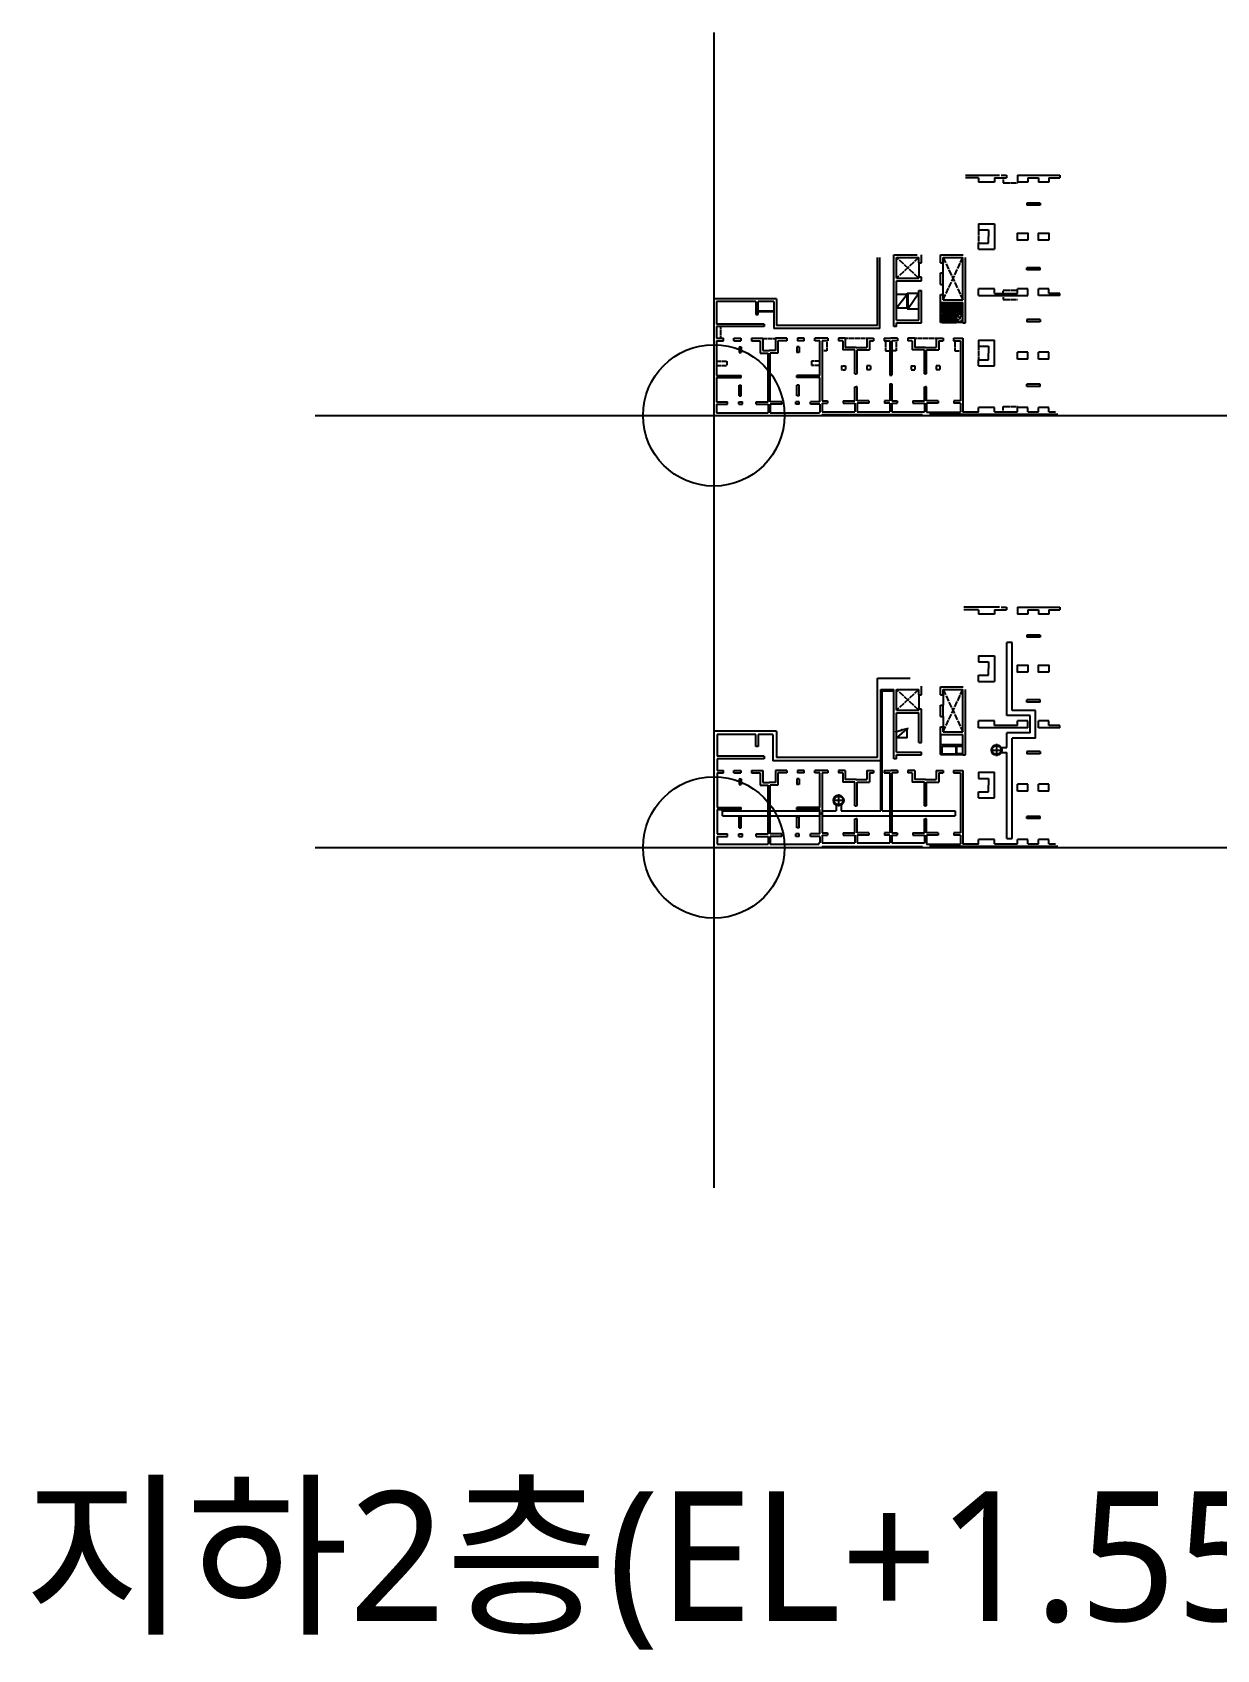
# Model space of a CAD drawing. Header units: millimetres. Extents: x 317501 to 2277231, y -321722 to 1186893.
# Drawn here: x 703981 to 841040, y 999723 to 1186893 of the extents above; entities that cross this region are included whole.
import ezdxf
from ezdxf.enums import TextEntityAlignment as Align

# ---------------------------------------------------------------- set-up
doc = ezdxf.new("R2010")
doc.units = ezdxf.units.MM
doc.header["$LTSCALE"] = 57
doc.linetypes.add('XS-지하주차장$0$DDOT', pattern=[14, 12, -1, 0, -1])
doc.linetypes.add('XS-지하주차장$0$HID', pattern=[2.3, 1.5, -0.8])
for name, color, linetype in [('XS-지하주차장$0$DASH', 8, 'Continuous'), ('XS-지하주차장$0$EL7', 7, 'Continuous'), ('XS-지하주차장$0$FP-CORE', 8, 'Continuous'), ('XS-지하주차장$0$OPEN', 9, 'XS-지하주차장$0$DDOT'), ('XS-지하주차장$0$STEEL', 9, 'Continuous'), ('XS-지하주차장$0$TEXT', 3, 'Continuous'), ('XS-지하주차장$0$W1', 2, 'Continuous'), ('XS-지하주차장$0$W2', 9, 'Continuous'), ('XS-지하주차장$0$집수정-주동', 21, 'Continuous'), ('XS-지하주차장$0$트렌치-주동', 21, 'Continuous')]:
    doc.layers.add(name, color=color, linetype=linetype)
doc.layers.add('XS-지하주차장$0$DEFPOINT', color=144, linetype='Continuous', plot=False)
doc.layers.add('XS-지하주차장$0$PD', color=145, linetype='XS-지하주차장$0$HID', plot=False)
doc.styles.add('XS-지하주차장$0$맑은고딕', font='malgun.ttf')

# ---------------------------------------------------------------- blocks, each defined once
blk = doc.blocks.new('XS-지하주차장$0$B1-1')
at = {"layer": 'XS-지하주차장$0$DASH'}
h = blk.add_hatch(dxfattribs=at)
h.set_pattern_fill('DASH', color=256, scale=350, angle=180, style=0)
h.set_pattern_definition([(2e-15, (-353891.64, 9798.91), (43.75, 43.75), [43.75, -43.75])])
h.paths.add_polyline_path([(26265, 13075), (28835, 13075), (28835, 11910), (26265, 11910)])
h = blk.add_hatch(dxfattribs=at)
h.set_pattern_fill('DASH', color=256, scale=350, angle=180, style=0)
h.set_pattern_definition([(2e-15, (-353891.64, 8753.91), (43.75, 43.75), [43.75, -43.75])])
h.paths.add_polyline_path([(26440, 11720), (28040, 11720), (28040, 10755), (26440, 10755)])
blk.add_line((26440, 10755), (28040, 10755), dxfattribs=at)
at = {"layer": 'XS-지하주차장$0$EL7'}
for p, q in [((23735, 17670), (23735, 16000)), ((26535, 16485), (26535, 17675)), ((26535, 13975), (26535, 15165))]:
    blk.add_line(p, q, dxfattribs=at)
at = {"layer": 'XS-지하주차장$0$FP-CORE'}
for p, q in [((22368, 13980), (21135, 13980)), ((22368, 13980), (21135, 12420)), ((22368, 14150), (23735, 14150)), ((22368, 12330), (22368, 14150)), ((22503, 12330), (22503, 14150)), ((23735, 14150), (22503, 12330)), ((22365, 12420), (21135, 12420)), ((22368, 12330), (23735, 12330))]:
    blk.add_line(p, q, dxfattribs=at)
at = {"layer": 'XS-지하주차장$0$OPEN'}
for p, q in [((23735, 15875), (21135, 18275)), ((23735, 18275), (21135, 15875)), ((26535, 13375), (28835, 18275)), ((26535, 18275), (28835, 13375)), ((28130, 11720), (28835, 10830)), ((28835, 11720), (28130, 10830))]:
    blk.add_line(p, q, dxfattribs=at)
at = {"layer": 'XS-지하주차장$0$PD'}
for p, q in [((33485, 27500), (33485, 26905)), ((33485, 26905), (35130, 26905)), ((30665, 19925), (30665, 21475)), ((33485, 14495), (35130, 14495)), ((33485, 14085), (33485, 14495)), ((33485, 13835), (33485, 13425)), ((33485, 13425), (35130, 13425)), ((770, 10275), (770, 8925)), ((5675, 8895), (7125, 8895)), ((13065, 8625), (13065, 7465)), ((17705, 8895), (15215, 8895)), ((19855, 8625), (19855, 7465)), ((21105, 8625), (21105, 7465)), ((25745, 8895), (23255, 8895)), ((27895, 8625), (27895, 7465)), ((30665, 6445), (30665, 7995)), ((350, 6275), (1495, 6275)), ((350, 5765), (1495, 5765)), ((1495, 6275), (1495, 5765)), ((12290, 6275), (11305, 6275)), ((11305, 6275), (11305, 5765)), ((12290, 5765), (11305, 5765)), ((13065, 7465), (12540, 7465)), ((14785, 5725), (15225, 5725)), ((14785, 5725), (14785, 5270)), ((15225, 5725), (15225, 5270)), ((18135, 5725), (17695, 5725)), ((17695, 5725), (17695, 5270)), ((18135, 5725), (18135, 5270)), ((19855, 7465), (20355, 7465)), ((21105, 7465), (20605, 7465)), ((22825, 5725), (23265, 5725)), ((22825, 5725), (22825, 5270)), ((23265, 5725), (23265, 5270)), ((26175, 5725), (25735, 5725)), ((25735, 5725), (25735, 5270)), ((26175, 5725), (26175, 5270)), ((27895, 7465), (28535, 7465)), ((14785, 5270), (15225, 5270)), ((18135, 5270), (17695, 5270)), ((22825, 5270), (23265, 5270)), ((26175, 5270), (25735, 5270)), ((33485, 1015), (35130, 1015)), ((33485, 420), (33485, 1015))]:
    blk.add_line(p, q, dxfattribs=at)
at = {"layer": 'XS-지하주차장$0$STEEL'}
for p, q in [((26235, 11910), (26235, 13075)), ((26265, 11910), (26235, 11910)), ((26265, 11910), (26265, 13075))]:
    blk.add_line(p, q, dxfattribs=at)
at = {"layer": 'XS-지하주차장$0$W1'}
for p, q in [((29145, 27800), (33060, 27800)), ((30635, 27500), (29145, 27500)), ((30635, 27500), (30635, 27000)), ((32495, 27000), (30635, 27000)), ((32495, 27500), (32495, 27000)), ((32495, 27500), (33860, 27500)), ((33260, 27800), (33860, 27800)), ((33860, 27800), (33860, 27500)), ((35130, 27800), (35130, 27000)), ((35130, 27800), (40060, 27800)), ((36330, 27000), (35130, 27000)), ((36330, 27500), (37575, 27500)), ((36330, 27500), (36330, 27000)), ((37575, 27500), (37575, 27000)), ((38775, 27000), (37575, 27000)), ((38775, 27500), (38775, 27000)), ((38775, 27500), (40060, 27500)), ((40060, 27800), (40060, 27500)), ((37775, 24570), (36240, 24570)), ((36240, 24570), (36240, 24320)), ((37775, 24570), (37775, 24320)), ((37775, 24320), (36240, 24320)), ((30635, 22175), (30635, 21475)), ((30635, 22175), (32495, 22175)), ((30635, 21475), (31795, 21475)), ((31795, 21475), (31795, 20700)), ((31795, 19925), (31795, 20700)), ((32495, 22175), (32495, 19225)), ((30635, 19225), (30635, 19925)), ((30635, 19925), (31795, 19925)), ((30635, 19225), (32495, 19225)), ((18935, 10415), (18935, 18275)), ((19235, 10065), (19235, 18275)), ((20835, 10275), (20835, 18575)), ((20835, 18575), (23535, 18575)), ((21135, 15875), (21135, 18275)), ((21135, 18275), (23735, 18275)), ((23735, 17670), (23735, 18275)), ((23735, 17670), (24035, 17670)), ((24035, 17670), (24035, 18575)), ((26235, 18575), (28845, 18575)), ((26235, 17675), (26235, 18575)), ((26235, 17675), (26535, 17675)), ((26535, 18275), (28835, 18275)), ((26535, 17675), (26535, 18275)), ((28835, 13375), (28835, 18275)), ((29135, 10725), (29135, 18275)), ((37775, 17080), (36240, 17080)), ((36240, 16830), (36240, 17080)), ((37775, 16830), (37775, 17080)), ((21135, 15875), (23735, 15875)), ((21135, 11025), (21135, 15575)), ((21135, 15575), (24035, 15575)), ((23735, 15875), (23735, 16000)), ((24035, 16000), (23735, 16000)), ((24035, 15575), (24035, 16000)), ((26235, 15165), (26235, 16485)), ((26235, 16485), (26535, 16485)), ((26235, 15165), (26535, 15165)), ((26535, 15165), (26535, 16485)), ((37775, 16830), (36240, 16830)), ((7250, 13475), (0, 13475)), ((0, 13475), (0, 0)), ((300, 13175), (300, 10575)), ((4850, 13175), (300, 13175)), ((4850, 13175), (4850, 11685)), ((6950, 13175), (5150, 13175)), ((5150, 11685), (5150, 13175)), ((6950, 13175), (6950, 10065)), ((7250, 13475), (7250, 10415)), ((23735, 11025), (23735, 14465)), ((23735, 14465), (24035, 14465)), ((24035, 10725), (24035, 14465)), ((26235, 13075), (26235, 13975)), ((26235, 13975), (26535, 13975)), ((26535, 13375), (26535, 13975)), ((26535, 13375), (28835, 13375)), ((32495, 14660), (30635, 14660)), ((30635, 13860), (30635, 14660)), ((30635, 13860), (36330, 13860)), ((32495, 14110), (32495, 14660)), ((32495, 14110), (35130, 14110)), ((35130, 14110), (35130, 14660)), ((36330, 14660), (35130, 14660)), ((36330, 13860), (36330, 14660)), ((37575, 13860), (37575, 14660)), ((38775, 14660), (37575, 14660)), ((40060, 13860), (37575, 13860)), ((38775, 14110), (38775, 14660)), ((40060, 14110), (38775, 14110)), ((40060, 13860), (40060, 14110)), ((4850, 11685), (5150, 11685)), ((26235, 13075), (28835, 13075)), ((28835, 10725), (28835, 13075)), ((5840, 10575), (300, 10575)), ((5840, 10275), (300, 10275)), ((300, 10275), (300, 8925)), ((5840, 10575), (5840, 10275)), ((19235, 10065), (6950, 10065)), ((18935, 10415), (7250, 10415)), ((21135, 10275), (20835, 10275)), ((21135, 11025), (23735, 11025)), ((21135, 10275), (21135, 10725)), ((21135, 10725), (24035, 10725)), ((28835, 10725), (29135, 10725)), ((37775, 11090), (36240, 11090)), ((36240, 11090), (36240, 10840)), ((37775, 10840), (36240, 10840)), ((37775, 11090), (37775, 10840)), ((300, 8925), (1115, 8925)), ((300, 8625), (1115, 8625)), ((300, 8625), (300, 4630)), ((1115, 8625), (1115, 8925)), ((2325, 8625), (2325, 8925)), ((2325, 8925), (3125, 8925)), ((2325, 8625), (3125, 8625)), ((2930, 7925), (2930, 7295)), ((2930, 7925), (3180, 7925)), ((3125, 8925), (3125, 8625)), ((3180, 7925), (3180, 7295)), ((4345, 8925), (4345, 8625)), ((4345, 8925), (5675, 8925)), ((4345, 8625), (5375, 8625)), ((5375, 8625), (5375, 7205)), ((5675, 8925), (5675, 7505)), ((5675, 7505), (6400, 7505)), ((7125, 7505), (6400, 7505)), ((8455, 8925), (7125, 8925)), ((7125, 8925), (7125, 7505)), ((8455, 8625), (7425, 8625)), ((7425, 8625), (7425, 7205)), ((8455, 8925), (8455, 8625)), ((9620, 7925), (9620, 7295)), ((9870, 7925), (9620, 7925)), ((9675, 8925), (9675, 8625)), ((10475, 8925), (9675, 8925)), ((10475, 8625), (9675, 8625)), ((9870, 7925), (9870, 7295)), ((10475, 8625), (10475, 8925)), ((11685, 8625), (11685, 8925)), ((12440, 8925), (11685, 8925)), ((12290, 8625), (11685, 8625)), ((12290, 4630), (12290, 8625)), ((13205, 8925), (12440, 8925)), ((12540, 8625), (12540, 1705)), ((13205, 8625), (12540, 8625)), ((13205, 8925), (13205, 8625)), ((15215, 8925), (14425, 8925)), ((14425, 8925), (14425, 8625)), ((14915, 8625), (14425, 8625)), ((14915, 8625), (14915, 7575)), ((16335, 7575), (14915, 7575)), ((15215, 8925), (15215, 7875)), ((16460, 7875), (15215, 7875)), ((16335, 4805), (16335, 7575)), ((16460, 7875), (17705, 7875)), ((16585, 4805), (16585, 7575)), ((16585, 7575), (18005, 7575)), ((17705, 8925), (18495, 8925)), ((17705, 8925), (17705, 7875)), ((18005, 8625), (18495, 8625)), ((18005, 8625), (18005, 7575)), ((18495, 8925), (18495, 8625)), ((19715, 8925), (20480, 8925)), ((19715, 8925), (19715, 8625)), ((19715, 8625), (20355, 8625)), ((20355, 8625), (20355, 4650)), ((21245, 8925), (20480, 8925)), ((20605, 8625), (20605, 4650)), ((21245, 8625), (20605, 8625)), ((21245, 8925), (21245, 8625)), ((23255, 8925), (22465, 8925)), ((22465, 8925), (22465, 8625)), ((22955, 8625), (22465, 8625)), ((22955, 8625), (22955, 7575)), ((24375, 7575), (22955, 7575)), ((23255, 8925), (23255, 7875)), ((24500, 7875), (23255, 7875)), ((24375, 4805), (24375, 7575)), ((24500, 7875), (25745, 7875)), ((24625, 4805), (24625, 7575)), ((24625, 7575), (26045, 7575)), ((25745, 8925), (26535, 8925)), ((25745, 8925), (25745, 7875)), ((26045, 8625), (26535, 8625)), ((26045, 8625), (26045, 7575)), ((26535, 8925), (26535, 8625)), ((27755, 8925), (28535, 8925)), ((27755, 8925), (27755, 8625)), ((27755, 8625), (28535, 8625)), ((28535, 8925), (28835, 8925)), ((28535, 8625), (28535, 1705)), ((28835, 8925), (28835, 370)), ((30635, 8695), (30635, 7995)), ((30635, 8695), (32495, 8695)), ((30635, 7995), (31795, 7995)), ((31795, 7995), (31795, 7220)), ((32495, 5745), (32495, 8695)), ((2930, 7295), (3180, 7295)), ((5375, 7205), (6275, 7205)), ((6275, 1585), (6275, 7205)), ((6525, 1585), (6525, 7205)), ((7425, 7205), (6525, 7205)), ((9870, 7295), (9620, 7295)), ((30635, 5745), (30635, 6445)), ((30635, 6445), (31795, 6445)), ((30635, 5745), (32495, 5745)), ((31795, 6445), (31795, 7220)), ((35130, 6520), (35130, 7320)), ((36330, 7320), (35130, 7320)), ((36330, 6520), (35130, 6520)), ((36330, 6520), (36330, 7320)), ((37575, 6520), (37575, 7320)), ((38775, 7320), (37575, 7320)), ((38775, 6520), (37575, 6520)), ((38775, 6520), (38775, 7320)), ((300, 4630), (3180, 4630)), ((300, 4380), (3180, 4380)), ((300, 4380), (300, 1585)), ((3180, 4380), (3180, 4630)), ((12290, 4630), (9620, 4630)), ((9620, 4380), (9620, 4630)), ((12290, 4380), (9620, 4380)), ((12290, 1585), (12290, 4380)), ((16335, 4805), (16460, 4805)), ((16585, 4805), (16460, 4805)), ((20355, 4650), (20605, 4650)), ((24375, 4805), (24500, 4805)), ((24625, 4805), (24500, 4805)), ((2930, 2285), (2930, 3520)), ((2930, 3520), (3180, 3520)), ((2930, 2285), (3180, 2285)), ((3180, 2285), (3180, 3520)), ((9620, 2285), (9620, 3520)), ((9870, 3520), (9620, 3520)), ((9870, 2285), (9620, 2285)), ((9870, 2285), (9870, 3520)), ((16335, 1705), (16335, 3305)), ((16335, 3305), (16460, 3305)), ((16585, 3305), (16460, 3305)), ((16585, 1705), (16585, 3305)), ((20355, 3650), (20605, 3650)), ((20355, 3650), (20355, 1705)), ((20605, 3650), (20605, 1705)), ((24375, 1705), (24375, 3305)), ((24375, 3305), (24500, 3305)), ((24625, 3305), (24500, 3305)), ((24625, 1705), (24625, 3305)), ((37775, 3600), (36240, 3600)), ((36240, 3350), (36240, 3600)), ((37775, 3350), (36240, 3350)), ((37775, 3350), (37775, 3600)), ((0, 0), (12540, 0)), ((300, 1585), (1600, 1585)), ((300, 1285), (1600, 1285)), ((300, 1285), (300, 300)), ((300, 300), (6275, 300)), ((1600, 1285), (1600, 1585)), ((2910, 1585), (3310, 1585)), ((2910, 1285), (2910, 1585)), ((2910, 1285), (3310, 1285)), ((3310, 1285), (3310, 1585)), ((4920, 1585), (6275, 1585)), ((4920, 1285), (4920, 1585)), ((4920, 1285), (6275, 1285)), ((6275, 1285), (6275, 300)), ((7880, 1585), (6525, 1585)), ((7880, 1285), (6525, 1285)), ((6525, 1285), (6525, 300)), ((6525, 300), (12240, 300)), ((7880, 1285), (7880, 1585)), ((9890, 1585), (9490, 1585)), ((9490, 1285), (9490, 1585)), ((9890, 1285), (9490, 1285)), ((9890, 1285), (9890, 1585)), ((11200, 1285), (11200, 1585)), ((12290, 1585), (11200, 1585)), ((12290, 1285), (11200, 1285)), ((12240, 420), (12240, 300)), ((12240, 420), (12290, 420)), ((12290, 1285), (12290, 420)), ((12540, 1705), (13170, 1705)), ((12540, 1405), (12540, 420)), ((12540, 1405), (13170, 1405)), ((12540, 420), (16335, 420)), ((12540, 120), (12540, 0)), ((12540, 120), (24160, 120)), ((13170, 1705), (13170, 1405)), ((14980, 1705), (16335, 1705)), ((14980, 1705), (14980, 1405)), ((14980, 1405), (16335, 1405)), ((16335, 1405), (16335, 420)), ((17940, 1705), (16585, 1705)), ((17940, 1405), (16585, 1405)), ((16585, 1405), (16585, 420)), ((16585, 420), (20355, 420)), ((17940, 1705), (17940, 1405)), ((20355, 1705), (19750, 1705)), ((19750, 1705), (19750, 1405)), ((20355, 1405), (19750, 1405)), ((20355, 1405), (20355, 420)), ((20605, 1705), (21210, 1705)), ((20605, 1405), (20605, 420)), ((20605, 1405), (21210, 1405)), ((20605, 420), (24375, 420)), ((21210, 1705), (21210, 1405)), ((23020, 1705), (24375, 1705)), ((23020, 1705), (23020, 1405)), ((23020, 1405), (24375, 1405)), ((24375, 1405), (24375, 420)), ((25980, 1705), (24625, 1705)), ((25980, 1405), (24625, 1405)), ((24625, 1405), (24625, 370)), ((24625, 370), (28535, 370)), ((39810, 120), (24960, 120)), ((25980, 1705), (25980, 1405)), ((28535, 1705), (27790, 1705)), ((27790, 1705), (27790, 1405)), ((28535, 1405), (27790, 1405)), ((28535, 1405), (28535, 370)), ((30635, 370), (28835, 370)), ((32495, 920), (30635, 920)), ((30635, 370), (30635, 920)), ((32495, 420), (32495, 920)), ((32495, 420), (35130, 420)), ((35130, 420), (35130, 920)), ((36330, 920), (35130, 920)), ((36330, 420), (36330, 920)), ((36330, 420), (37575, 420)), ((38775, 920), (37575, 920)), ((37575, 420), (37575, 920)), ((38775, 420), (38775, 920)), ((38775, 420), (39560, 420))]:
    blk.add_line(p, q, dxfattribs=at)
for points in [[(36330, 20300), (35130, 20300), (35130, 21100), (36330, 21100)], [(38775, 20300), (37575, 20300), (37575, 21100), (38775, 21100)]]:
    blk.add_lwpolyline(points, close=True, dxfattribs=at)
at = {"layer": 'XS-지하주차장$0$W2'}
for p, q in [((6950, 12070), (5150, 12070)), ((6950, 11980), (5150, 11980)), ((26250, 11910), (28835, 11910)), ((26250, 10740), (26250, 11910)), ((26440, 11720), (28040, 11720)), ((26440, 10740), (26440, 11720)), ((28040, 10740), (28040, 11720)), ((28130, 11720), (28835, 11720)), ((28130, 10830), (28130, 11720)), ((26440, 10740), (26250, 10740)), ((28835, 10740), (28040, 10740)), ((28835, 10830), (28130, 10830))]:
    blk.add_line(p, q, dxfattribs=at)
blk = doc.blocks.new('XS-지하주차장$0$집수정-주동')
at = {"layer": 'XS-지하주차장$0$집수정-주동'}
for p, q in [((707, 0), (-707, 0)), ((0, 707), (0, -707))]:
    blk.add_line(p, q, dxfattribs=at)
blk.add_circle((0, 0), 600, dxfattribs=at)
at = {"layer": 'XS-지하주차장$0$집수정-주동', "linetype": 'XS-지하주차장$0$HID'}
blk.add_circle((0, 0), 500, dxfattribs=at)
blk = doc.blocks.new('XS-지하주차장$0$B2-1')
at = {"layer": 'XS-지하주차장$0$EL7'}
for p, q in [((23735, 17670), (23735, 16000)), ((26535, 17675), (26535, 16485)), ((26535, 15165), (26535, 13975))]:
    blk.add_line(p, q, dxfattribs=at)
at = {"layer": 'XS-지하주차장$0$FP-CORE'}
for p, q in [((22368, 13755), (21135, 12680)), ((22368, 12680), (22368, 13755)), ((22368, 12680), (21135, 12680))]:
    blk.add_line(p, q, dxfattribs=at)
blk.add_lwpolyline([(20979, 13383), (21727, 13584), (21739, 13540), (21764, 13640), (21775, 13596), (22524, 13797)], dxfattribs=at)
at = {"layer": 'XS-지하주차장$0$OPEN'}
for p, q in [((23735, 18275), (21135, 15875)), ((23735, 15875), (21135, 18275)), ((26535, 13375), (28835, 18275)), ((26535, 18275), (28835, 13375))]:
    blk.add_line(p, q, dxfattribs=at)
at = {"layer": 'XS-지하주차장$0$STEEL'}
for p, q in [((26235, 11910), (26235, 13075)), ((26265, 11910), (26235, 11910)), ((26265, 11910), (26265, 13075))]:
    blk.add_line(p, q, dxfattribs=at)
at = {"layer": 'XS-지하주차장$0$W1'}
for p, q in [((33060, 27800), (28935, 27800)), ((30635, 27500), (28935, 27500)), ((30635, 27500), (30635, 27000)), ((32495, 27000), (30635, 27000)), ((32495, 27500), (32495, 27000)), ((32495, 27500), (33860, 27500)), ((33260, 27800), (33860, 27800)), ((33860, 27800), (33860, 27500)), ((35130, 27800), (35130, 27000)), ((35130, 27800), (40060, 27800)), ((36330, 27000), (35130, 27000)), ((36330, 27500), (37575, 27500)), ((36330, 27500), (36330, 27000)), ((37575, 27500), (37575, 27000)), ((38775, 27000), (37575, 27000)), ((38775, 27500), (38775, 27000)), ((38775, 27500), (40060, 27500)), ((40060, 27800), (40060, 27500)), ((37775, 24570), (36240, 24570)), ((36240, 24570), (36240, 24320)), ((37775, 24570), (37775, 24320)), ((37775, 24320), (36240, 24320)), ((30635, 22175), (30635, 21475)), ((30635, 22175), (32495, 22175)), ((30635, 21475), (31795, 21475)), ((31795, 21475), (31795, 20700)), ((31795, 19925), (31795, 20700)), ((32495, 22175), (32495, 19225)), ((18935, 19575), (22735, 19575)), ((18935, 10415), (18935, 19575)), ((30635, 19225), (30635, 19925)), ((30635, 19925), (31795, 19925)), ((30635, 19225), (32495, 19225)), ((19335, 18275), (20835, 18275)), ((19335, 10015), (19335, 18275)), ((20835, 10275), (20835, 18275)), ((21135, 15875), (21135, 18275)), ((21135, 18275), (23735, 18275)), ((23735, 17670), (23735, 18275)), ((23735, 17670), (24035, 17670)), ((24035, 17670), (24035, 18675)), ((26235, 18575), (28845, 18575)), ((26235, 17675), (26235, 18575)), ((26235, 17675), (26535, 17675)), ((26535, 18275), (28835, 18275)), ((26535, 17675), (26535, 18275)), ((28835, 13375), (28835, 18275)), ((29135, 10725), (29135, 18275)), ((37775, 17080), (36240, 17080)), ((36240, 16830), (36240, 17080)), ((37775, 16830), (37775, 17080)), ((21135, 15875), (23735, 15875)), ((21135, 11025), (21135, 15575)), ((21135, 15575), (23735, 15575)), ((23735, 15875), (23735, 16000)), ((24035, 16000), (23735, 16000)), ((23735, 12135), (23735, 15575)), ((24035, 12135), (24035, 16000)), ((24035, 15575), (24035, 16000)), ((26235, 15165), (26235, 16485)), ((26235, 16485), (26535, 16485)), ((26235, 15165), (26535, 15165)), ((26535, 15165), (26535, 16485)), ((37775, 16830), (36240, 16830)), ((7250, 13475), (0, 13475)), ((0, 13475), (0, 0)), ((7250, 13475), (7250, 10415)), ((26235, 13075), (26235, 13975)), ((26235, 13975), (26535, 13975)), ((26535, 13375), (26535, 13975)), ((26535, 13375), (28835, 13375)), ((32495, 14660), (30635, 14660)), ((30635, 13860), (30635, 14660)), ((36330, 13860), (30635, 13860)), ((32495, 14110), (32495, 14660)), ((35130, 14110), (32495, 14110)), ((35130, 14110), (35130, 14660)), ((36330, 14660), (35130, 14660)), ((36330, 13860), (36330, 14660)), ((37575, 13860), (37575, 14660)), ((38775, 14660), (37575, 14660)), ((40060, 13860), (37575, 13860)), ((38775, 14110), (38775, 14660)), ((40060, 14110), (38775, 14110)), ((40060, 13860), (40060, 14110)), ((400, 13075), (400, 10575)), ((4850, 13075), (400, 13075)), ((4850, 11685), (4850, 13075)), ((5150, 11685), (4850, 11685)), ((6850, 13075), (5150, 13075)), ((5150, 13075), (5150, 11685)), ((6850, 13075), (6850, 10015)), ((23735, 12135), (24035, 12135)), ((26235, 13075), (28835, 13075)), ((28835, 10725), (28835, 13075)), ((5840, 10575), (400, 10575)), ((5840, 10275), (400, 10275)), ((400, 10275), (400, 8925)), ((5840, 10575), (5840, 10275)), ((19335, 10015), (6850, 10015)), ((18935, 10415), (7250, 10415)), ((21135, 10275), (20835, 10275)), ((21135, 11025), (24035, 11025)), ((21135, 10275), (21135, 10725)), ((21135, 10725), (24035, 10725)), ((24035, 10725), (24035, 11025)), ((28835, 10725), (29135, 10725)), ((37775, 11090), (36240, 11090)), ((36240, 11090), (36240, 10840)), ((37775, 10840), (36240, 10840)), ((37775, 11090), (37775, 10840)), ((400, 8925), (1115, 8925)), ((400, 8625), (1115, 8625)), ((400, 8625), (400, 4630)), ((1115, 8625), (1115, 8925)), ((2325, 8625), (2325, 8925)), ((2325, 8925), (3125, 8925)), ((2325, 8625), (3125, 8625)), ((2930, 7925), (2930, 7295)), ((2930, 7925), (3180, 7925)), ((3125, 8925), (3125, 8625)), ((3180, 7925), (3180, 7295)), ((4345, 8925), (4345, 8625)), ((4345, 8925), (5675, 8925)), ((4345, 8625), (5375, 8625)), ((5375, 8625), (5375, 7205)), ((5675, 8925), (5675, 7505)), ((5675, 7505), (6400, 7505)), ((7125, 7505), (6400, 7505)), ((8455, 8925), (7125, 8925)), ((7125, 8925), (7125, 7505)), ((8455, 8625), (7425, 8625)), ((7425, 8625), (7425, 7205)), ((8455, 8925), (8455, 8625)), ((9620, 7925), (9620, 7295)), ((9870, 7925), (9620, 7925)), ((9675, 8925), (9675, 8625)), ((10475, 8925), (9675, 8925)), ((10475, 8625), (9675, 8625)), ((9870, 7925), (9870, 7295)), ((10475, 8625), (10475, 8925)), ((11685, 8625), (11685, 8925)), ((12440, 8925), (11685, 8925)), ((12290, 8625), (11685, 8625)), ((12290, 4630), (12290, 8625)), ((13205, 8925), (12440, 8925)), ((12540, 8625), (12540, 1705)), ((13205, 8625), (12540, 8625)), ((13205, 8925), (13205, 8625)), ((15215, 8925), (14425, 8925)), ((14425, 8925), (14425, 8625)), ((14915, 8625), (14425, 8625)), ((14915, 8625), (14915, 7575)), ((16335, 7575), (14915, 7575)), ((15215, 8925), (15215, 7875)), ((16460, 7875), (15215, 7875)), ((16335, 4805), (16335, 7575)), ((16460, 7875), (17705, 7875)), ((16585, 4805), (16585, 7575)), ((16585, 7575), (18005, 7575)), ((17705, 8925), (18495, 8925)), ((17705, 8925), (17705, 7875)), ((18005, 8625), (18495, 8625)), ((18005, 8625), (18005, 7575)), ((18495, 8925), (18495, 8625)), ((19715, 8925), (20480, 8925)), ((19715, 8925), (19715, 8625)), ((19715, 8625), (20355, 8625)), ((20355, 8625), (20355, 1705)), ((21245, 8925), (20480, 8925)), ((20605, 8625), (20605, 1705)), ((21245, 8625), (20605, 8625)), ((21245, 8925), (21245, 8625)), ((23255, 8925), (22465, 8925)), ((22465, 8925), (22465, 8625)), ((22955, 8625), (22465, 8625)), ((22955, 8625), (22955, 7575)), ((24375, 7575), (22955, 7575)), ((23255, 8925), (23255, 7875)), ((24500, 7875), (23255, 7875)), ((24375, 4805), (24375, 7575)), ((24500, 7875), (25745, 7875)), ((24625, 4805), (24625, 7575)), ((24625, 7575), (26045, 7575)), ((25745, 8925), (26535, 8925)), ((25745, 8925), (25745, 7875)), ((26045, 8625), (26535, 8625)), ((26045, 8625), (26045, 7575)), ((26535, 8925), (26535, 8625)), ((27755, 8925), (28535, 8925)), ((27755, 8925), (27755, 8625)), ((27755, 8625), (28535, 8625)), ((28535, 8925), (28835, 8925)), ((28535, 8625), (28535, 1705)), ((28835, 8925), (28835, 370)), ((30635, 8695), (30635, 7995)), ((30635, 8695), (32495, 8695)), ((30635, 7995), (31795, 7995)), ((31795, 7995), (31795, 7220)), ((32495, 5745), (32495, 8695)), ((2930, 7295), (3180, 7295)), ((5375, 7205), (6275, 7205)), ((6275, 1585), (6275, 7205)), ((6525, 1585), (6525, 7205)), ((7425, 7205), (6525, 7205)), ((9870, 7295), (9620, 7295)), ((30635, 5745), (30635, 6445)), ((30635, 6445), (31795, 6445)), ((30635, 5745), (32495, 5745)), ((31795, 6445), (31795, 7220)), ((35130, 6520), (35130, 7320)), ((36330, 7320), (35130, 7320)), ((36330, 6520), (35130, 6520)), ((36330, 6520), (36330, 7320)), ((37575, 6520), (37575, 7320)), ((38775, 7320), (37575, 7320)), ((38775, 6520), (37575, 6520)), ((38775, 6520), (38775, 7320)), ((400, 4630), (3180, 4630)), ((400, 4380), (3180, 4380)), ((400, 4380), (400, 1585)), ((3180, 4380), (3180, 4630)), ((12290, 4630), (9620, 4630)), ((9620, 4380), (9620, 4630)), ((12290, 4380), (9620, 4380)), ((12290, 1585), (12290, 4380)), ((16335, 4805), (16460, 4805)), ((16585, 4805), (16460, 4805)), ((24375, 4805), (24500, 4805)), ((24625, 4805), (24500, 4805)), ((2930, 2285), (2930, 3520)), ((2930, 3520), (3180, 3520)), ((2930, 2285), (3180, 2285)), ((3180, 2285), (3180, 3520)), ((9620, 2285), (9620, 3520)), ((9870, 3520), (9620, 3520)), ((9870, 2285), (9620, 2285)), ((9870, 2285), (9870, 3520)), ((16335, 1705), (16335, 3305)), ((16335, 3305), (16460, 3305)), ((16585, 3305), (16460, 3305)), ((16585, 1705), (16585, 3305)), ((24375, 1705), (24375, 3305)), ((24375, 3305), (24500, 3305)), ((24625, 3305), (24500, 3305)), ((24625, 1705), (24625, 3305)), ((37775, 3600), (36240, 3600)), ((36240, 3350), (36240, 3600)), ((37775, 3350), (36240, 3350)), ((37775, 3350), (37775, 3600)), ((0, 0), (12540, 0)), ((400, 1585), (1600, 1585)), ((400, 1285), (1600, 1285)), ((400, 1285), (400, 400)), ((400, 400), (6275, 400)), ((1600, 1285), (1600, 1585)), ((2910, 1585), (3310, 1585)), ((2910, 1285), (2910, 1585)), ((2910, 1285), (3310, 1285)), ((3310, 1285), (3310, 1585)), ((4920, 1585), (6275, 1585)), ((4920, 1285), (4920, 1585)), ((4920, 1285), (6275, 1285)), ((6275, 1285), (6275, 400)), ((7880, 1585), (6525, 1585)), ((7880, 1285), (6525, 1285)), ((6525, 1285), (6525, 400)), ((6525, 400), (12140, 400)), ((7880, 1285), (7880, 1585)), ((9890, 1585), (9490, 1585)), ((9490, 1285), (9490, 1585)), ((9890, 1285), (9490, 1285)), ((9890, 1285), (9890, 1585)), ((11200, 1285), (11200, 1585)), ((12290, 1585), (11200, 1585)), ((12290, 1285), (11200, 1285)), ((12140, 520), (12140, 400)), ((12140, 520), (12290, 520)), ((12290, 1285), (12290, 520)), ((12540, 1705), (13170, 1705)), ((12540, 1405), (12540, 520)), ((12540, 1405), (13170, 1405)), ((12540, 520), (16335, 520)), ((12540, 120), (12540, 0)), ((12540, 120), (24160, 120)), ((13170, 1705), (13170, 1405)), ((14980, 1705), (16335, 1705)), ((14980, 1705), (14980, 1405)), ((14980, 1405), (16335, 1405)), ((16335, 1405), (16335, 520)), ((17940, 1705), (16585, 1705)), ((17940, 1405), (16585, 1405)), ((16585, 1405), (16585, 520)), ((16585, 520), (20355, 520)), ((17940, 1705), (17940, 1405)), ((20355, 1705), (19750, 1705)), ((19750, 1705), (19750, 1405)), ((20355, 1405), (19750, 1405)), ((20355, 1405), (20355, 520)), ((20605, 1705), (21210, 1705)), ((20605, 1405), (20605, 520)), ((20605, 1405), (21210, 1405)), ((20605, 520), (24375, 520)), ((21210, 1705), (21210, 1405)), ((23020, 1705), (24375, 1705)), ((23020, 1705), (23020, 1405)), ((23020, 1405), (24375, 1405)), ((24375, 1405), (24375, 520)), ((25980, 1705), (24625, 1705)), ((25980, 1405), (24625, 1405)), ((24625, 1405), (24625, 370)), ((24625, 370), (28535, 370)), ((39810, 120), (24960, 120)), ((25980, 1705), (25980, 1405)), ((28535, 1705), (27790, 1705)), ((27790, 1705), (27790, 1405)), ((28535, 1405), (27790, 1405)), ((28535, 1405), (28535, 370)), ((30635, 370), (28835, 370)), ((32495, 920), (30635, 920)), ((30635, 370), (30635, 920)), ((32495, 420), (32495, 920)), ((32495, 420), (35130, 420)), ((35130, 420), (35130, 920)), ((36330, 920), (35130, 920)), ((36330, 420), (36330, 920)), ((36330, 420), (37575, 420)), ((38775, 920), (37575, 920)), ((37575, 420), (37575, 920)), ((38775, 420), (38775, 920)), ((38775, 420), (39560, 420))]:
    blk.add_line(p, q, dxfattribs=at)
for points in [[(36330, 20300), (35130, 20300), (35130, 21100), (36330, 21100)], [(38775, 20300), (37575, 20300), (37575, 21100), (38775, 21100)]]:
    blk.add_lwpolyline(points, close=True, dxfattribs=at)
at = {"layer": 'XS-지하주차장$0$W2'}
for p, q in [((26250, 11910), (28835, 11910)), ((26250, 10740), (26250, 11910)), ((26440, 11720), (28040, 11720)), ((26440, 10830), (26440, 11720)), ((28040, 10830), (28040, 11720)), ((28130, 11720), (28835, 11720)), ((28130, 10830), (28130, 11720)), ((26250, 10740), (28835, 10740)), ((26440, 10830), (28040, 10830)), ((28835, 10830), (28130, 10830))]:
    blk.add_line(p, q, dxfattribs=at)
at = {"layer": 'XS-지하주차장$0$트렌치-주동'}
for p, q in [((33930, 15260), (33930, 23720)), ((34530, 23720), (33930, 23720)), ((34530, 15860), (34530, 23720)), ((19485, 18125), (20835, 18125)), ((19485, 4250), (19485, 18125)), ((36630, 15260), (33930, 15260)), ((37230, 15860), (34530, 15860)), ((36630, 13260), (36630, 15260)), ((37230, 12660), (37230, 15860)), ((33930, 11578), (33930, 13260)), ((36630, 13260), (33930, 13260)), ((33250, 11578), (33930, 11578)), ((34530, 1020), (34530, 12660)), ((37230, 12660), (34530, 12660)), ((19335, 4250), (19335, 10015)), ((33250, 10978), (33930, 10978)), ((33930, 1020), (33930, 10978)), ((1000, 4250), (6275, 4250)), ((1000, 3650), (1000, 4250)), ((6525, 4250), (12290, 4250)), ((12540, 4250), (14150, 4250)), ((14150, 4930), (14150, 4250)), ((14750, 4930), (14750, 4250)), ((14750, 4250), (19335, 4250)), ((19485, 4250), (20355, 4250)), ((20605, 4250), (27935, 4250)), ((27935, 4250), (27935, 3650)), ((1000, 3650), (6275, 3650)), ((6525, 3650), (12290, 3650)), ((12540, 3650), (20355, 3650)), ((20605, 3650), (27935, 3650)), ((33930, 1020), (34530, 1020))]:
    blk.add_line(p, q, dxfattribs=at)
at = {"layer": 'XS-지하주차장$0$트렌치-주동', "linetype": 'XS-지하주차장$0$HID'}
for p, q in [((6275, 3975), (6525, 3975)), ((6275, 3925), (6525, 3925)), ((12290, 3975), (12540, 3975)), ((12290, 3925), (12540, 3925)), ((20355, 3975), (20605, 3975)), ((20355, 3925), (20605, 3925))]:
    blk.add_line(p, q, dxfattribs=at)
at = {"layer": 'XS-지하주차장$0$집수정-주동', "rotation": 90}
blk.add_blockref('XS-지하주차장$0$집수정-주동', (32730, 11278), dxfattribs=at)
at = {"layer": 'XS-지하주차장$0$집수정-주동'}
blk.add_blockref('XS-지하주차장$0$집수정-주동', (14450, 5450), dxfattribs=at)

msp = doc.modelspace()

# ---------------------------------------------------------------- linework, layer by layer
for centre in [(782843.9, 1142560.8), (782843.9, 1092560.8)]:
    msp.add_circle(centre, 8179.8)
at = {"layer": 'XS-지하주차장$0$DEFPOINT'}
for p, q in [((782843.9, 1186893.4), (782843.9, 1053164.6)), ((736723.3, 1142560.8), (1197007.3, 1142560.8)), ((736723.3, 1092560.8), (1197007.3, 1092560.8))]:
    msp.add_line(p, q, dxfattribs=at)

# ---------------------------------------------------------------- block references
for name, p in [('XS-지하주차장$0$B1-1', (782843.9, 1142560.8)), ('XS-지하주차장$0$B2-1', (782843.9, 1092560.8))]:
    msp.add_blockref(name, p)

# ---------------------------------------------------------------- texts
at = {"layer": 'XS-지하주차장$0$TEXT', "style": 'XS-지하주차장$0$맑은고딕'}
msp.add_text('지하2층(EL+1.55)', height=15000, dxfattribs=at).set_placement((778161.6, 1010542.5), align=Align.MIDDLE_CENTER)

doc.saveas('drawing.dxf')
